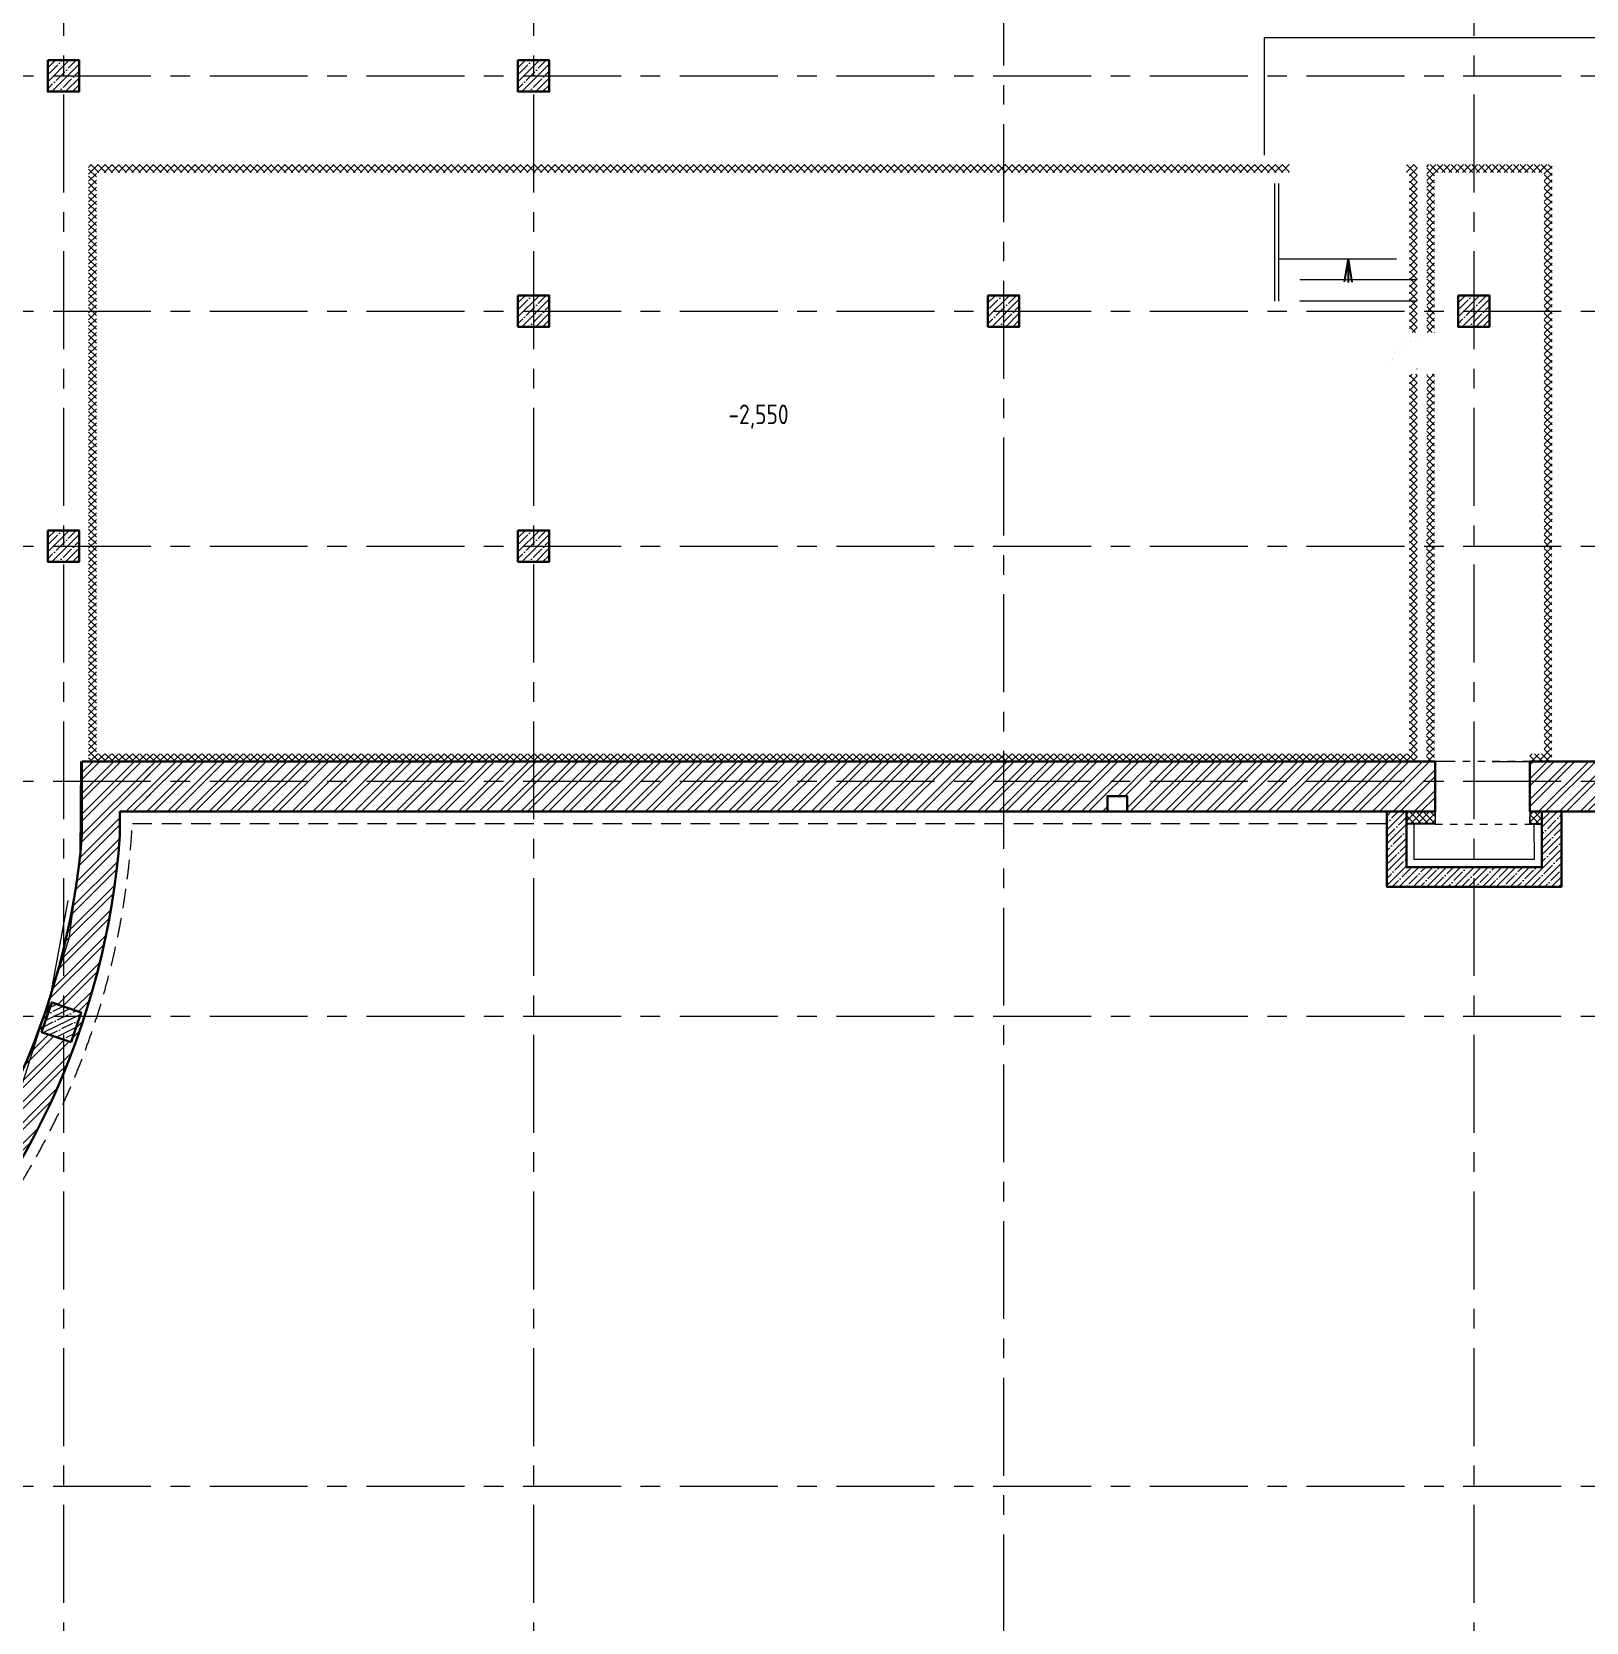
# Model space of a CAD drawing. Header units: millimetres. Extents: x -434100 to 9270898, y 0 to 249028.
# Drawn here: x -323577 to -303737, y 104865 to 125164 of the extents above; entities that cross this region are included whole.
import ezdxf
from ezdxf import colors
from ezdxf.entities.mleader import LeaderData, LeaderLine
from ezdxf.math import Vec2, Vec3

# ---------------------------------------------------------------- set-up
doc = ezdxf.new("R2010")
doc.units = ezdxf.units.MM
doc.header["$MEASUREMENT"] = 0
for name, pattern in [('ADSK_Скрыто', [6, 3, -3]), ('CENTER', [2, 1.25, -0.25, 0.25, -0.25]), ('TRATTEGGIATA', [0.75, 0.5, -0.25]), ('Штрих', [6.350000000000002, 3.175000000000001, -3.175000000000001])]:
    doc.linetypes.add(name, pattern=pattern)
doc.layers.get('0').update_dxf_attribs({"color": 250, "lineweight": 9})
for name, color, linetype, lineweight in [('1 этаж тонкие линии!', 250, 'Continuous', 0), ('_АР ТЕКСТ', 250, 'Continuous', 25), ('_Скрыто_', 7, 'ADSK_Скрыто', 9), ('АР_Колонны', 250, 'Continuous', 30), ('АР_Колонны Штрих', 250, 'Continuous', 5), ('АР_МосжилНии_Стены', 127, 'Continuous', 30), ('АР_Навесной фасад', 147, 'Continuous', 5), ('АР_Оси', 195, 'Continuous', 9), ('АР_Отметки', 250, 'Continuous', 15), ('АР_стены', 250, 'Continuous', 30), ('АР_Сущ Несущая стена', 216, 'Continuous', 30), ('АР_Штриховка кирпич', 250, 'Continuous', 9), ('АР_Штриховка монолит', 250, 'Continuous', 9), ('Штриховка', 7, 'Continuous', 5), ('Эвакуация', 7, 'Continuous', 9)]:
    doc.layers.add(name, color=color, linetype=linetype, lineweight=lineweight)
doc.styles.add('ISOCPEUR', font='isocpeur.TTF', dxfattribs={"width": 0.7})
pattern_1 = [(45, (-1298551.721179725, 164426.8594320829), (-132.5825214724777, 132.5825214724777), []), (45, (-1298463.332832225, 164426.8594320829), (-132.5825214724777, 132.5825214724777), [])]
pattern_2 = [(45, (-2957.499999549706, 0), (-44.19417382415922, 44.19417382415922), []), (135, (-2957.499999549706, 0), (-44.19417382415922, -44.19417382415921), [])]

# ---------------------------------------------------------------- blocks, each defined once
blk = doc.blocks.new('_DotSmall')
at = {"color": 0, "linetype": 'ByBlock', "const_width": 0.5}
blk.add_lwpolyline([(-0.0625, 0, 1), (0.0625, 0, 1)], format="xyb", close=True, dxfattribs=at)
blk = doc.blocks.new('A$Cb1ac1438')
at = {"layer": 'АР_Колонны Штрих', "ltscale": 100}
h = blk.add_hatch(dxfattribs=at)
h.set_pattern_fill('ANSI35', color=256, scale=500, angle=161.0398319781508)
h.set_pattern_definition([(206.0398319781508, (898269.906760073, -348997.308166508), (54.8744852097032, -112.3111342341892), []), (206.0398319781508, (898186.3139504915, -348968.589842044), (54.8744852097032, -112.3111342341892), [156.25, -31.25, 0, -31.25])])
h.paths.add_polyline_path([(5719.346614299488, -202.5913746167789), (6097.64448702152, -332.5556754611025), (6227.608787865844, 45.74219726095907), (5849.310915143811, 175.7064981052536)])
h = blk.add_hatch(dxfattribs=at)
h.set_pattern_fill('ANSI35', color=256, scale=500, angle=-72.0645431068729)
h.set_pattern_definition([(332.9354568931271, (-256735.9129927806, 917047.4838722233), (56.87424014611736, 111.3118179161664), []), (332.9354568931271, (-256708.6942039412, 916963.3908433332), (56.87424014611736, 111.3118179161664), [156.25, -31.25, 0, -31.25])])
h.paths.add_polyline_path([(173.2168417862558, -6154.528628895481), (50.03866453003138, -5773.967021993492), (-330.5229423719575, -5897.145199249746), (-207.3447651157039, -6277.70680615172)])
at = {"layer": 'АР_Колонны', "ltscale": 100}
for points in [[(6097.64448702152, -332.5556754611025), (5719.346614299488, -202.5913746167789), (5849.310915143811, 175.7064981052536), (6227.608787865844, 45.74219726095907)], [(50.03866453003138, -5773.967021993492), (173.2168417862558, -6154.528628895481), (-207.3447651157039, -6277.70680615172), (-330.5229423719575, -5897.145199249746)]]:
    blk.add_lwpolyline(points, close=True, dxfattribs=at)

msp = doc.modelspace()

# ---------------------------------------------------------------- hatches: boundary and pattern name
at = {"layer": '1 этаж тонкие линии!', "ltscale": 100, "transparency": 33554559}
h = msp.add_hatch(dxfattribs=at)
h.set_pattern_fill('ANSI37', scale=500, style=0)
h.set_pattern_definition([(45, (-15492.96052481339, 107911.1420704368), (-44.19417382415922, 44.19417382415922), []), (135, (-15492.96052481339, 107911.1420704368), (-44.19417382415922, -44.19417382415921), [])])
h.paths.add_polyline_path([(-306258.0953417295, 121325.4545757953), (-305992.0711264501, 121325.4545757953), (-305992.0711264501, 123369.9490637413), (-306025.8514090478, 123369.9490637413), (-306025.8514090478, 123420.6521764803), (-307526.1564171973, 123420.6521764803), (-307526.1564171973, 123369.9490637413), (-322752.4206091523, 123369.9490637413), (-322752.4206091523, 115950.6824583525), (-305992.0711264501, 115950.6824583525), (-305992.0711264501, 120795.4545757954), (-306258.0953417295, 120795.4545757954)])
edge = h.paths.add_edge_path()
edge.add_line((-305892.5859029791, 120895.4545757953), (-305892.585902979, 120795.4545757954))
edge.add_line((-305892.585902979, 120795.4545757954), (-306258.0953417295, 120795.4545757954))
edge.add_line((-306258.0953417295, 120795.4545757954), (-306258.0953417295, 121325.4545757953))
edge.add_line((-306258.0953417295, 121325.4545757953), (-305892.585902979, 121325.4545757953))
edge.add_line((-305892.585902979, 121325.4545757953), (-305892.585902979, 121225.4545757954))
edge.add_arc((-305892.5859029789, 120895.4545757952), 330.0000000001098, 90.00000000002026, 173.0379373089027)
edge.add_line((-306220.1526900622, 120935.4545757953), (-306222.5859029791, 120935.4545757953))
edge.add_line((-306222.5859029791, 120935.4545757953), (-306222.585902979, 120895.4545757953))
edge.add_line((-306222.585902979, 120895.4545757953), (-305892.5859029791, 120895.4545757953))
edge = h.paths.add_edge_path()
edge.add_line((-305892.585902979, 120935.4545757953), (-305892.5859029791, 120895.4545757953))
edge.add_line((-305892.5859029791, 120895.4545757953), (-306222.585902979, 120895.4545757953))
edge.add_arc((-305892.5859029856, 120895.4545757956), 329.999999993423, 89.91062262276688, 180.000000000043, ccw=False)
edge.add_line((-305892.0711264501, 121225.4541742877), (-305892.0711264501, 123469.9490637413))
edge.add_line((-305892.0711264501, 123469.9490637413), (-306025.8514090478, 123469.9490637413))
edge.add_line((-306025.8514090478, 123469.9490637413), (-306025.8514090478, 123420.6521764803))
edge.add_line((-306025.8514090478, 123420.6521764803), (-307526.1564171973, 123420.6521764803))
edge.add_line((-307526.1564171973, 123420.6521764803), (-307526.1564171973, 123469.9490637413))
edge.add_line((-307526.1564171973, 123469.9490637413), (-322852.4206091523, 123469.9490637413))
edge.add_line((-322852.4206091523, 123469.9490637413), (-322852.4206091523, 115850.6824583525))
edge.add_line((-322852.4206091523, 115850.6824583525), (-305892.0711264501, 115850.6824583525))
edge.add_line((-305892.0711264501, 115850.6824583525), (-305892.0711264501, 120935.4545757953))
edge.add_line((-305892.0711264501, 120935.4545757953), (-305892.585902979, 120935.4545757953))
edge = h.paths.add_edge_path()
edge.add_arc((-305892.5859029851, 120895.4545757956), 329.9999999938888, 173.0379373088267, 180.0000000000429)
edge.add_line((-306222.5859029791, 120895.4545757953), (-306222.585902979, 120935.4545757953))
edge.add_line((-306222.585902979, 120935.4545757953), (-306220.1526900622, 120935.4545757953))
h = msp.add_hatch(dxfattribs=at)
h.set_pattern_fill('ANSI37', scale=500, style=0)
h.set_pattern_definition([(45, (0, 0), (-44.19417382415922, 44.19417382415922), []), (135, (0, 0), (-44.19417382415922, -44.19417382415921), [])])
h.paths.add_polyline_path([(-304454.5711264503, 115950.6824583525), (-304454.5711264503, 115850.6824583525), (-304173.3705045159, 115850.6824583525), (-304172.7339464642, 123470.0787244969), (-305772.0711264479, 123469.9490637413), (-305772.5118932321, 121325.4305434124), (-305672.6540546469, 121325.4503577281), (-305672.2132878641, 123369.9688780569), (-304272.1668107779, 123370.0656494145), (-304273.3367662954, 115950.6824583525)])
h.paths.add_polyline_path([(-305673.3705045159, 115850.6824583525), (-305673.3705045158, 115950.6824583525), (-305673.4042427364, 115950.6824583525), (-305672.7297635023, 120795.4263676388), (-305772.4531336523, 120795.4545382896), (-305773.3705045159, 115850.6824583525)])
at = {"layer": 'АР_Колонны Штрих', "ltscale": 100}
h = msp.add_hatch(dxfattribs=at)
h.set_pattern_fill('ANSI35', color=256, scale=500)
h.set_pattern_definition([(45, (-1280424.170391682, 164672.1571121852), (-88.38834764831844, 88.38834764831844), []), (45, (-1280335.782044182, 164672.1571121852), (-88.38834764831844, 88.38834764831844), [156.25, -31.25, 0, -31.25])])
h.paths.add_polyline_path([(-322972.0711264503, 124800.6824583525), (-323372.0711264503, 124800.6824583525), (-323372.0711264503, 124400.6824583525), (-322972.0711264503, 124400.6824583525)])
h = msp.add_hatch(dxfattribs=at)
h.set_pattern_fill('ANSI35', color=256, scale=500)
h.set_pattern_definition([(45, (-1274424.170391682, 164672.1571121852), (-88.38834764831844, 88.38834764831844), []), (45, (-1274335.782044182, 164672.1571121852), (-88.38834764831844, 88.38834764831844), [156.25, -31.25, 0, -31.25])])
h.paths.add_polyline_path([(-316972.0711264502, 124800.6824583525), (-317372.0711264502, 124800.6824583525), (-317372.0711264502, 124400.6824583525), (-316972.0711264502, 124400.6824583525)])
h = msp.add_hatch(dxfattribs=at)
h.set_pattern_fill('ANSI35', color=256, scale=500)
h.set_pattern_definition([(45, (-1274424.170391682, 161672.1571121852), (-88.38834764831844, 88.38834764831844), []), (45, (-1274335.782044182, 161672.1571121852), (-88.38834764831844, 88.38834764831844), [156.25, -31.25, 0, -31.25])])
h.paths.add_polyline_path([(-316972.0711264502, 121800.6824583525), (-317372.0711264502, 121800.6824583525), (-317372.0711264502, 121400.6824583525), (-316972.0711264502, 121400.6824583525)])
h = msp.add_hatch(dxfattribs=at)
h.set_pattern_fill('ANSI35', color=256, scale=500)
h.set_pattern_definition([(45, (-1268424.170391682, 161672.1571121852), (-88.38834764831844, 88.38834764831844), []), (45, (-1268335.782044182, 161672.1571121852), (-88.38834764831844, 88.38834764831844), [156.25, -31.25, 0, -31.25])])
h.paths.add_polyline_path([(-310972.0711264502, 121800.6824583525), (-311372.0711264502, 121800.6824583525), (-311372.0711264502, 121400.6824583525), (-310972.0711264502, 121400.6824583525)])
h = msp.add_hatch(dxfattribs=at)
h.set_pattern_fill('ANSI35', color=256, scale=500)
h.set_pattern_definition([(45, (-1262424.170391682, 161672.1571121852), (-88.38834764831844, 88.38834764831844), []), (45, (-1262335.782044182, 161672.1571121852), (-88.38834764831844, 88.38834764831844), [156.25, -31.25, 0, -31.25])])
h.paths.add_polyline_path([(-304972.0711264501, 121800.6824583525), (-305372.0711264501, 121800.6824583525), (-305372.0711264501, 121400.6824583525), (-304972.0711264501, 121400.6824583525)])
h = msp.add_hatch(dxfattribs=at)
h.set_pattern_fill('ANSI35', color=256, scale=500)
h.set_pattern_definition([(45, (-1280424.170391682, 158672.1571121852), (-88.38834764831844, 88.38834764831844), []), (45, (-1280335.782044182, 158672.1571121852), (-88.38834764831844, 88.38834764831844), [156.25, -31.25, 0, -31.25])])
h.paths.add_polyline_path([(-322972.0711264503, 118800.6824583525), (-323372.0711264503, 118800.6824583525), (-323372.0711264503, 118400.6824583525), (-322972.0711264503, 118400.6824583525)])
h = msp.add_hatch(dxfattribs=at)
h.set_pattern_fill('ANSI35', color=256, scale=500)
h.set_pattern_definition([(45, (-1274424.170391682, 158672.1571121852), (-88.38834764831844, 88.38834764831844), []), (45, (-1274335.782044182, 158672.1571121852), (-88.38834764831844, 88.38834764831844), [156.25, -31.25, 0, -31.25])])
h.paths.add_polyline_path([(-316972.0711264502, 118800.6824583525), (-317372.0711264502, 118800.6824583525), (-317372.0711264502, 118400.6824583525), (-316972.0711264502, 118400.6824583525)])
at = {"layer": 'АР_Штриховка кирпич', "ltscale": 100}
h = msp.add_hatch(dxfattribs=at)
h.set_pattern_fill('ANSI32', color=256, scale=500)
h.set_pattern_definition(pattern_1)
h.paths.add_polyline_path([(-322946.1180642748, 112648.224219518), (-322961.2216596514, 112600.6824583525), (-323172.0711264503, 112600.6824583525), (-323199.1559286597, 112732.6939443187)], flags=16)
h.paths.add_polyline_path([(-323382.9205932492, 112600.6824583525), (-323324.9686016155, 112776.5329568123), (-323198.5888596172, 112734.3445592263), (-323172.0711264503, 112600.6824583525)], flags=16)
h.paths.add_polyline_path([(-323072.9704356921, 112268.2411963662), (-323199.3501776903, 112310.4295939522), (-323172.0711264503, 112600.6824583525), (-322961.2216596514, 112600.6824583525)], flags=16)
h.paths.add_polyline_path([(-323198.7831086478, 112312.0802088598), (-323451.8209730327, 112396.5499336605), (-323382.9205932493, 112600.6824583525), (-323172.0711264503, 112600.6824583525)], flags=16)
edge = h.paths.add_edge_path()
edge.add_line((-322067.0711264503, 115850.6824583481), (-322937.0711264506, 115850.6824583765))
edge.add_arc((-1477104.667928795, 115380.6824575035), 1154167.692499015, -0.02333197960928146, 0.023331979694489746, ccw=False)
edge.add_arc((-332221.3052867504, 115664.1989911303), 9314.761999561275, 321.68271989326865, 355.35999482408715, ccw=False)
edge.add_line((-324913.0416397232, 109888.9004210118), (-324376.4676794859, 109758.9389800894))
edge.add_arc((-332173.8220975739, 115605.6691985809), 9745.921719832271, 323.1361487127608, 355.9107374150291)
edge.add_line((-322452.7118934882, 114910.6824583331), (-322452.7118934878, 115210.6824583402))
edge.add_line((-322452.7118934878, 115210.6824583402), (-322067.0711264503, 115210.6824583525))
edge.add_line((-322067.0711264503, 115210.6824583525), (-322067.0711264503, 115850.6824583481))
h = msp.add_hatch(dxfattribs=at)
h.set_pattern_fill('ANSI32', color=256, scale=500)
h.set_pattern_definition(pattern_1)
h.paths.add_polyline_path([(-309596.9097890062, 115410.2370001124), (-309596.9097890062, 115210.6824583525), (-306241.9211502878, 115210.6824583524), (-306241.9211502878, 115850.6824583524), (-322120.0107513145, 115850.6824583525), (-322120.0107513145, 115210.6824583525), (-309847.2324638944, 115210.6824583525), (-309847.2324638944, 115410.2370001124)])
h = msp.add_hatch(dxfattribs=at)
h.set_pattern_fill('ANSI32', color=256, scale=500)
h.set_pattern_definition(pattern_1)
h.paths.add_polyline_path([(-305664.571126, 115210.6824583524), (-305664.5711260001, 115850.6824583525), (-306267.0711264503, 115850.6824583525), (-306267.0711264503, 115210.6824583524)])
h.paths.add_polyline_path([(-304454.5711264503, 115850.6824583525), (-304454.5711256925, 115210.6824583524), (-302707.0711264503, 115210.6824583524), (-302707.0711264503, 115850.6824583524)])
at = {"layer": 'АР_Штриховка монолит', "ltscale": 100}
h = msp.add_hatch(dxfattribs=at)
h.set_pattern_fill('ANSI35', color=256, scale=500)
h.set_pattern_definition([(45, (0, 0), (-88.38834764831844, 88.38834764831844), []), (45, (88.38834750000001, 0), (-88.38834764831844, 88.38834764831844), [156.25, -31.25, 0, -31.25])])
h.paths.add_polyline_path([(-304302.0711264503, 114502.2841678627), (-306032.0711264503, 114502.2841678627), (-306032.0711264503, 115210.6824583525), (-306282.0711264503, 115210.6824583525), (-306282.0711264503, 114252.2841678627), (-304052.0711264503, 114252.2841678627), (-304052.0711264503, 115210.6824583525), (-304302.0711264503, 115210.6824583525)])
at = {"layer": 'Штриховка', "transparency": 33554636}
h = msp.add_hatch(dxfattribs=at)
h.set_pattern_fill('ANSI37', color=256, scale=500)
h.set_pattern_definition(pattern_2)
h.paths.add_polyline_path([(-305664.571126, 115210.6824583525), (-305928.8178190481, 115210.6824583525), (-306032.0711264503, 115210.6824583525), (-306032.0711264503, 115060.6824583525), (-305664.571126, 115060.6824583525)])
h = msp.add_hatch(dxfattribs=at)
h.set_pattern_fill('ANSI37', color=256, scale=500)
h.set_pattern_definition(pattern_2)
h.paths.add_polyline_path([(-304454.5711264503, 115210.6824583525), (-304190.3244334023, 115210.6824583525), (-304302.0711264503, 115210.6824583525), (-304302.0711264503, 115060.6824583525), (-304454.5711264503, 115060.6824583525)])

# ---------------------------------------------------------------- linework, layer by layer
at = {"linetype": 'TRATTEGGIATA', "ltscale": 500}
msp.add_line((-322292.9184881856, 115060.6824583525), (-306282.0711264503, 115060.6824583525), dxfattribs=at)
msp.add_arc((-332173.8220975736, 115605.6691985808), 9895.921719831927, 272.3712849375702, 356.8430181081399, dxfattribs=at)
at = {"layer": '_Скрыто_', "color": 18, "ltscale": 500, "true_color": 0x000000}
for p, q in [((-307709.3069638954, 121726.9363301325, 1.961751612303354), (-307709.3069638954, 123469.0772218896, 1.961751612303354)), ((-307659.3069638954, 121726.9363301325, 1.961751612303354), (-307659.3069638954, 123469.0772218896, 1.961751612303354)), ((-307659.3069638954, 122265.9140421844, 1.961751612303354), (-305892.3601497951, 122265.9140421844, 1.961751612303354)), ((-305892.4245682909, 121997.5546650491, 1.961751612303354), (-307659.3069638954, 121997.5546650491, 1.961751612303354)), ((-305892.4895290394, 121726.9363301325, 1.961751612303354), (-307709.3069638954, 121726.9363301324, 1.961751612303354))]:
    msp.add_line(p, q, dxfattribs=at)
at = {"layer": '_Скрыто_', "lineweight": 13, "ltscale": 500}
msp.add_lwpolyline([(-340922.0711264507, 130350.6824583525), (-332422.0711264507, 130350.6824583525), (-332422.0711264507, 127350.6824583525), (-322922.0711264503, 127350.6824583525), (-322922.0711264503, 130860.6824583526), (-315922.0711264503, 130860.6824583526), (-315922.0711264503, 127350.6824583525), (-289912.0711264504, 127350.6824583527), (-289912.0711264503, 118850.6824583525), (-293422.0711264503, 118850.5846373593), (-293422.0711264503, 115850.6824583525), (-322954.7458678012, 115850.682458348), (-322963.1374101784, 114638.9582010313), (-323106.0017090878, 113589.0925293374), (-323374.2247012634, 112749.7597273316), (-323701.8796537609, 111724.4503489669), (-324535.6267941663, 110401.5820359358), (-325563.9558538816, 109149.2554275106), (-326742.8698415335, 108130.8374452427), (-328325.9878754732, 107085.4740826669), (-330860.8906078282, 106449.3163000794), (-331912.1922958228, 106369.373953908), (-332422.1922958228, 106369.373953908), (-332422.1922958228, 98935.68245835253)], dxfattribs=at)
at = {"layer": '_Скрыто_', "lineweight": 25, "ltscale": 100, "elevation": 1.961751612303354}
for points in [[(-306775.8335568453, 122265.9140421844), (-306826.111579794, 121965.463909496)], [(-306775.8335568453, 122265.9140421844), (-306725.5555338967, 121965.463909496)], [(-306775.8335568453, 122265.9140421844), (-306775.8335568453, 121726.9363301325)]]:
    msp.add_lwpolyline(points, dxfattribs=at)
at = {"layer": '_Скрыто_', "color": 240, "lineweight": 13, "ltscale": 500, "true_color": 0xed1f24}
msp.add_lwpolyline([(-332422.1922958228, 98935.68245835253), (-332422.1922958228, 106374.0037564011), (-332422.1922958228, 106600.6824583525), (-331912.1922957944, 106600.6824585852), (-331912.1922956888, 106369.373953908), (-329312.3132653715, 106765.1263477309), (-326347.9139702345, 108434.5333313959), (-324612.9817876273, 110290.354497552), (-323383.1242096971, 112600.6824583525), (-322937.0711264502, 115034.494306503), (-322937.0711264503, 115850.6824583525), (-293422.0711264503, 115850.6824583525)], dxfattribs=at)
at = {"layer": 'АР_Колонны', "ltscale": 100}
for points in [[(-323372.0711264503, 124800.6824583525), (-322972.0711264503, 124800.6824583525), (-322972.0711264503, 124400.6824583525), (-323372.0711264503, 124400.6824583525)], [(-317372.0711264502, 124800.6824583525), (-316972.0711264502, 124800.6824583525), (-316972.0711264502, 124400.6824583525), (-317372.0711264502, 124400.6824583525)], [(-317372.0711264502, 121800.6824583525), (-316972.0711264502, 121800.6824583525), (-316972.0711264502, 121400.6824583525), (-317372.0711264502, 121400.6824583525)], [(-311372.0711264502, 121800.6824583525), (-310972.0711264502, 121800.6824583525), (-310972.0711264502, 121400.6824583525), (-311372.0711264502, 121400.6824583525)], [(-305372.0711264501, 121800.6824583525), (-304972.0711264501, 121800.6824583525), (-304972.0711264501, 121400.6824583525), (-305372.0711264501, 121400.6824583525)], [(-323372.0711264503, 118800.6824583525), (-322972.0711264503, 118800.6824583525), (-322972.0711264503, 118400.6824583525), (-323372.0711264503, 118400.6824583525)], [(-317372.0711264502, 118800.6824583525), (-316972.0711264502, 118800.6824583525), (-316972.0711264502, 118400.6824583525), (-317372.0711264502, 118400.6824583525)]]:
    msp.add_lwpolyline(points, close=True, dxfattribs=at)
at = {"layer": 'АР_МосжилНии_Стены', "ltscale": 100}
for p, q in [((-322937.0711264503, 115850.6824583525), (-322067.0711264503, 115850.6824583525)), ((-322937.0711264503, 115210.6824583525), (-322937.0711264503, 115850.682458348)), ((-322174.6778695334, 115850.6824583525), (-306208.403607368, 115850.6824583525)), ((-306267.0711264503, 115850.6824583525), (-305664.571126, 115850.6824583525)), ((-304454.5711264503, 115850.6824583525), (-302707.0711264503, 115850.6824583525)), ((-322452.7118934878, 115210.6824583525), (-322002.0711264502, 115210.6824583525)), ((-322239.6778695334, 115210.6824583525), (-305787.1893165926, 115210.6824583525)), ((-305975.8568356749, 115210.6824583525), (-305664.571126, 115210.6824583525)), ((-304454.5711256925, 115210.6824583525), (-302707.0711264503, 115210.6824583525))]:
    msp.add_line(p, q, dxfattribs=at)
msp.add_lwpolyline([(-309847.2324638944, 115210.6824583525), (-309596.9097890062, 115210.6824583525), (-309596.9097890062, 115410.2370001124), (-309847.2324638944, 115410.2370001124)], close=True, dxfattribs=at)
for points in [[(-322937.0711264502, 115210.6824583422), (-322937.0711264502, 114910.6824583402)], [(-322452.7118934878, 114910.6824583402), (-322452.7118934878, 115210.6824583402)], [(-306282.0711264503, 115210.6824583525), (-306282.0711264503, 114252.2841678627), (-304052.0711264503, 114252.2841678627), (-304052.0711264503, 115210.6824583525)], [(-306032.0711264503, 115210.6824583525), (-306032.0711264503, 114502.2841678627), (-304302.0711264503, 114502.2841678627), (-304302.0711264503, 115210.6824583525)]]:
    msp.add_lwpolyline(points, dxfattribs=at)
for centre, radius, start, end in [((-332221.305286749, 115664.1989911299), 9314.761999559945, 273.7493737590794, 355.3599948243836), ((-332173.8220975735, 115605.6691985808), 9745.921719831898, 273.3036233407794, 355.9107374146807)]:
    msp.add_arc(centre, radius, start, end, dxfattribs=at)
at = {"layer": 'АР_Навесной фасад', "ltscale": 100}
for p, q in [((-305664.5711267578, 115210.6824583525), (-305664.5711267578, 115050.6824583525)), ((-304454.5711264503, 115210.6824583525), (-304454.5711264503, 115050.6824583525)), ((-305664.571126, 115060.6824583525), (-306032.0711264503, 115060.6824583525)), ((-305664.571126, 115050.6824583525), (-306032.0711264503, 115050.6824583525)), ((-304454.5711264503, 115060.6824583525), (-304302.0711264503, 115060.6824583525)), ((-304454.5711264503, 115050.6824583525), (-304302.0711264503, 115050.6824583525))]:
    msp.add_line(p, q, dxfattribs=at)
msp.add_lwpolyline([(-304403.045821274, 115050.6824583525), (-304401.9908347804, 114601.4117808777), (-305932.1615209631, 114599.1027091342), (-305933.0594900819, 115050.6824583525)], dxfattribs=at)
at = {"layer": 'АР_Оси', "linetype": 'CENTER', "ltscale": 1000}
for p, q in [((-323172.0711264503, 134363.1513644526), (-323172.0711264503, 78630.80280076223)), ((-317172.0711264502, 134363.1513644526), (-317172.0711264502, 78630.80280076223)), ((-305172.0711264501, 134363.1513644526), (-305172.0711264501, 78630.80280076223)), ((-311172.0711264502, 133984.9486035834), (-311172.0711264502, 78252.60003989303)), ((-359305.7650579241, 124600.6824583525), (-276127.3630032049, 124600.6824583525)), ((-359305.7650579241, 121600.6824583525), (-276127.3630032049, 121600.6824583525)), ((-359305.7650579241, 118600.6824583525), (-276127.3630032049, 118600.6824583525)), ((-359305.7650579241, 115600.6824583525), (-276127.3630032049, 115600.6824583525)), ((-359305.7650579241, 112600.6824583525), (-276127.3630032049, 112600.6824583525)), ((-359305.7650579241, 106600.6824583525), (-276127.3630032049, 106600.6824583525))]:
    msp.add_line(p, q, dxfattribs=at)
at = {"layer": 'АР_Сущ Несущая стена', "ltscale": 100}
for points in [[(-305664.571126, 115850.6824583525), (-305664.571126, 115210.6824583527)], [(-304454.5711256925, 115210.6824583527), (-304454.5711264503, 115850.6824583525)]]:
    msp.add_lwpolyline(points, dxfattribs=at)
at = {"layer": 'АР_Сущ Несущая стена', "linetype": 'Штрих', "lineweight": 9, "ltscale": 30}
msp.add_lwpolyline([(-305664.571126, 115050.6824583525), (-304454.5711264503, 115050.6824583525), (-304454.5711264503, 115850.6824583525), (-305664.571126, 115850.6824583525)], close=True, dxfattribs=at)
at = {"layer": 'Эвакуация', "lineweight": 13, "ltscale": 500}
msp.add_lwpolyline([(-307843.6244904874, 123589.9490637413), (-307843.6244904874, 125090.1948064712), (-301353.8930771521, 125090.1948064712), (-301353.8930771507, 115850.6824583511)], dxfattribs=at)

# ---------------------------------------------------------------- block references
at = {"layer": 'АР_стены', "color": 51, "ltscale": 100, "true_color": 0xf8f6b0}
msp.add_blockref('A$Cb1ac1438', (-329172.0711264506, 112600.6824583525), dxfattribs=at)

# ---------------------------------------------------------------- leaders
at = {"layer": '_АР ТЕКСТ'}
ml = msp.add_multileader_mtext('Standard', dxfattribs=at)
ml.set_content('{\\W0.8;-2,550}', color=256, style='ISOCPEUR')
ml.set_leader_properties(color=256, linetype='Continuous', lineweight=-1)
ml.set_arrow_properties(name='DOTSMALL')
ml.build(insert=Vec2(0, 0))
ml.multileader.update_dxf_attribs({"has_text_frame": 1, "text_left_attachment_type": 4, "text_right_attachment_type": 4, "dogleg_length": 100, "arrow_head_size": 180})
ctx = ml.context
ctx.base_point, ctx.char_height, ctx.arrow_head_size, ctx.landing_gap_size, ctx.plane_origin = Vec3(-314736.0148765142, 120073.2763382189, -1.961751612303354), 250, 180, 50, Vec3(-314255.6815130808, 117829.2579454239, -1.961751612303354)
ctx.left_attachment, ctx.right_attachment = 4, 4
notes = []
notes.append((ctx, [(0, (0, 0, 0), (0, 0), (1, 0), 1, [])]))
ctx.mtext.insert, ctx.mtext.width, ctx.mtext.defined_height, ctx.mtext.line_spacing_style, ctx.mtext.flow_direction = Vec3(-314686.0148765142, 120406.6096715522, -1.961751612303354), 801.0864057841361, 330.709552927064, 2, 5
at = {"layer": 'АР_Отметки'}
ml = msp.add_multileader_mtext('Standard', dxfattribs=at)
ml.set_content('{\\W0.8;-2,250}', color=256, style='ISOCPEUR')
ml.set_leader_properties(color=256, linetype='Continuous', lineweight=-1)
ml.set_arrow_properties(name='DOTSMALL')
ml.build(insert=Vec2(0, 0))
ml.multileader.update_dxf_attribs({"has_text_frame": 1, "text_left_attachment_type": 4, "text_right_attachment_type": 4, "dogleg_length": 100, "arrow_head_size": 180})
ctx = ml.context
ctx.base_point, ctx.char_height, ctx.arrow_head_size, ctx.landing_gap_size, ctx.plane_origin = Vec3(-336127.5, 116985.8569053825, 1.149675994230903e-08), 250, 180, 50, Vec3(-337173.9636271417, 115928.762695511, 1.149675994230903e-08)
ctx.left_attachment, ctx.right_attachment = 4, 4
notes.append((ctx, [(0, (0, 0, 0), (0, 0), (1, 0), 1, [])]))
ctx.mtext.insert, ctx.mtext.width, ctx.mtext.defined_height, ctx.mtext.line_spacing_style, ctx.mtext.flow_direction = Vec3(-336077.5, 117319.1902387158, 1.149675994230903e-08), 769.9889591111103, 343.8884462512117, 2, 5
for ctx, leaders in notes:
    for number, flags, end, landing, length, lines in leaders:
        leader = LeaderData()
        leader.index, (leader.has_last_leader_line, leader.has_dogleg_vector, leader.attachment_direction) = number, flags
        leader.last_leader_point, leader.dogleg_vector, leader.dogleg_length = Vec3(end), Vec3(landing), length
        for number, points, colour, breaks in lines:
            line = LeaderLine()
            line.index, line.vertices, line.color, line.breaks = number, Vec3.list(points), colors.encode_raw_color(colour), breaks
            leader.lines.append(line)
        ctx.leaders.append(leader)

doc.saveas('drawing.dxf')
